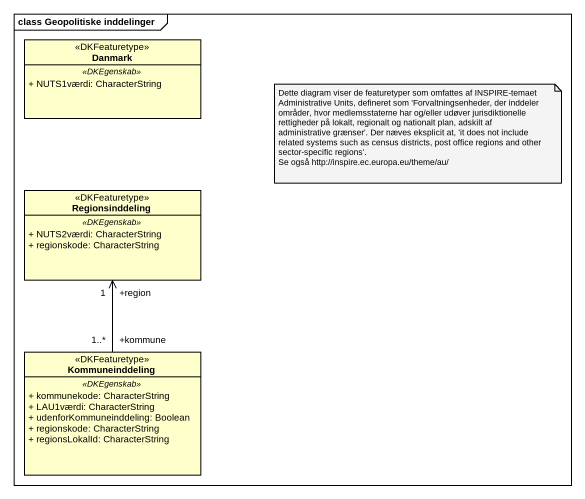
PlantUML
@startuml
mainframe class Geopolitiske inddelinger
hide circle
hide empty members
skinparam classAttributeIconSize 0
class Danmark <<DKFeaturetype>> {
  .. <<DKEgenskab>> ..
  + NUTS1værdi: CharacterString
}
class Regionsinddeling <<DKFeaturetype>> {
  .. <<DKEgenskab>> ..
  + NUTS2værdi: CharacterString
  + regionskode: CharacterString
}
class Kommuneinddeling <<DKFeaturetype>> {
  .. <<DKEgenskab>> ..
  + kommunekode: CharacterString
  + LAU1værdi: CharacterString
  + udenforKommuneinddeling: Boolean
  + regionskode: CharacterString
  + regionsLokalId: CharacterString
}
Kommuneinddeling "+kommune\n1..*" -up-> "+region\n1" Regionsinddeling
note as N1
  Dette diagram viser de featuretyper som omfattes af INSPIRE-temaet Administrative Units, defineret som 'Forvaltningsenheder, der inddeler områder, hvor medlemsstaterne har og/eller udøver jurisdiktionelle rettigheder på lokalt, regionalt og nationalt plan, adskilt af administrative grænser'. Der næves eksplicit at, 'it does not include related systems such as census districts, post office regions and other sector-specific regions'.
  Se også http://inspire.ec.europa.eu/theme/au/
end note
@enduml
